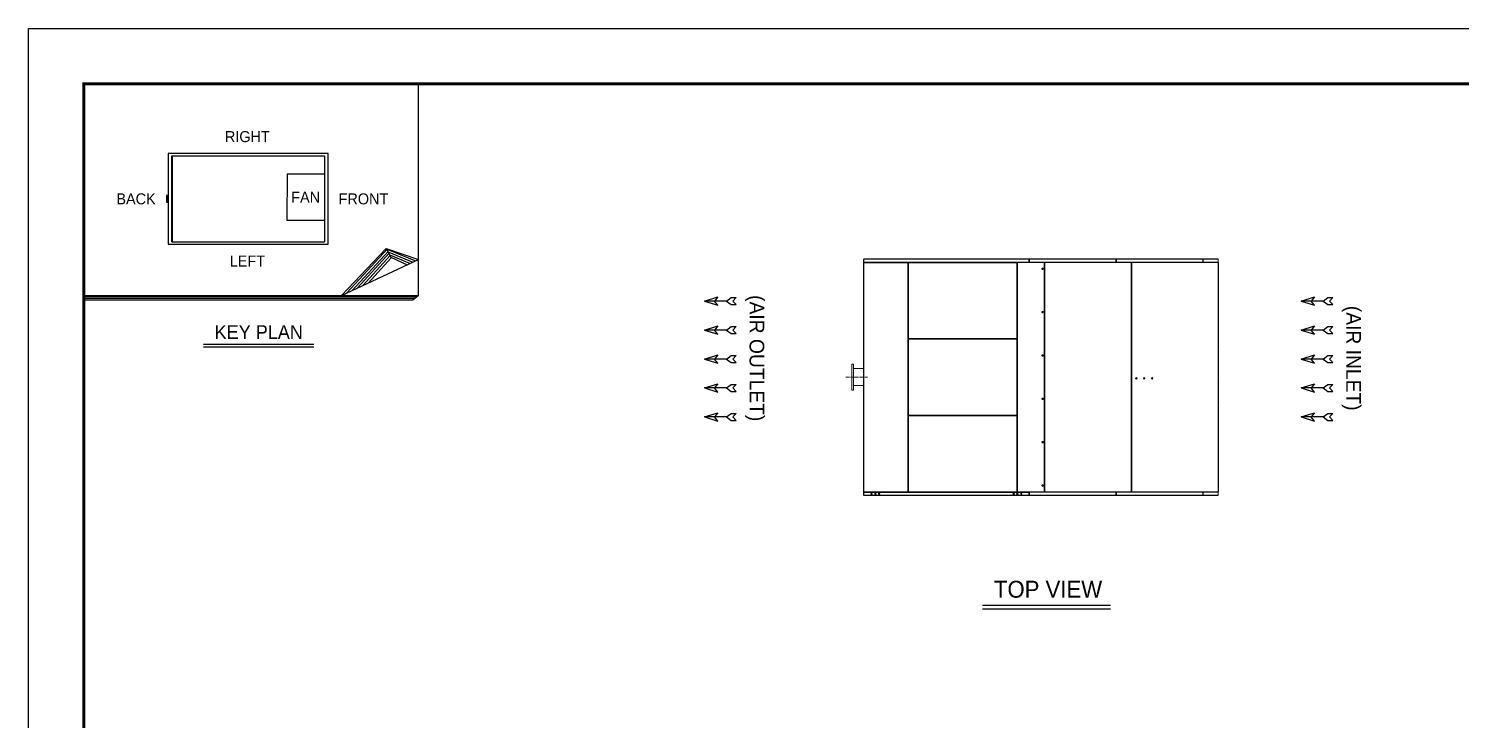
# Model space of a CAD drawing. Header units: millimetres. Extents: x 22763 to 52170, y 15948 to 36743.
# Drawn here: x 22763 to 40939, y 27966 to 36743 of the extents above; entities that cross this region are included whole.
import ezdxf
from ezdxf.enums import TextEntityAlignment as Align

# ---------------------------------------------------------------- set-up
doc = ezdxf.new("R2010")
doc.units = ezdxf.units.MM
doc.linetypes.add('CENTER', pattern=[2, 1.25, -0.25, 0.25, -0.25])
for name, color, linetype in [('center', 1, 'CENTER'), ('냉각탑', 4, 'Continuous'), ('냉각탑_box', 1, 'Continuous'), ('냉각탑_dim', 1, 'Continuous'), ('냉각탑_form', 1, 'Continuous'), ('냉각탑_text', 3, 'Continuous')]:
    doc.layers.add(name, color=color, linetype=linetype)
doc.styles.add('돋움', font='Dotum.ttf')

# ---------------------------------------------------------------- blocks, each defined once
blk = doc.blocks.new('화살표 IN OUT')
at = {"layer": '냉각탑_dim'}
for p, q in [((-323, 43), (-384, 43)), ((-343, 0), (-384, 43)), ((-384, -43), (-343, 0)), ((-266, 0), (-323, 43)), ((-266, 0), (-323, -43)), ((-266, 0), (0, 0)), ((-163, 50), (-122, 0)), ((0, 0), (-163, 50)), ((-163, -50), (-122, 0)), ((0, 0), (-163, -50)), ((-323, -43), (-384, -43))]:
    blk.add_line(p, q, dxfattribs=at)
blk = doc.blocks.new('4')
at = {"color": 7, "lineweight": 20, "ltscale": 0.001111}
for p, q in [((33356, 33817), (33358, 33817)), ((35454, 33817), (35456, 33817)), ((36558, 33821), (36560, 33821)), ((36558, 33816), (36560, 33816)), ((37662, 33821), (37660, 33821)), ((37662, 33817), (37660, 33817)), ((33358, 33773), (33356, 33773)), ((33360, 33775), (33360, 33777)), ((33360, 33777), (33360, 33775)), ((33916, 33775), (33916, 33777)), ((33917, 33773), (33919, 33773)), ((35463, 33779), (35463, 33777)), ((36229, 33779), (36229, 33777)), ((37660, 33782), (37662, 33782)), ((37851, 33779), (37851, 33777)), ((37853, 33779), (37853, 33777)), ((37856, 33779), (37856, 33777)), ((36756, 33250), (36754, 33250)), ((36754, 33220), (36756, 33220)), ((34021, 32808), (34021, 32806)), ((34024, 32808), (34024, 32806)), ((34034, 32806), (34034, 32808)), ((34035, 32806), (34035, 32808)), ((34069, 32806), (34069, 32808)), ((34069, 32806), (34069, 32808)), ((34071, 32806), (34071, 32808)), ((34073, 32806), (34073, 32808)), ((34075, 32806), (34075, 32808)), ((34075, 32808), (34075, 32806)), ((34078, 32806), (34078, 32808)), ((34079, 32806), (34079, 32808)), ((34689, 32806), (34689, 32808)), ((35299, 32806), (35299, 32808)), ((36756, 32701), (36754, 32701)), ((36754, 32671), (36756, 32671)), ((36756, 32322), (36754, 32322)), ((36756, 32318), (36754, 32318)), ((36754, 32292), (36756, 32292)), ((34021, 31836), (34021, 31834)), ((34024, 31836), (34024, 31834)), ((34034, 31834), (34034, 31836)), ((34035, 31834), (34035, 31836)), ((34069, 31834), (34069, 31836)), ((34069, 31834), (34069, 31836)), ((34071, 31834), (34071, 31836)), ((34073, 31834), (34073, 31836)), ((34075, 31834), (34075, 31836)), ((34075, 31836), (34075, 31834)), ((34078, 31834), (34078, 31836)), ((34079, 31834), (34079, 31836)), ((34689, 31834), (34689, 31836)), ((35299, 31834), (35299, 31836)), ((36756, 31971), (36754, 31971)), ((36754, 31941), (36756, 31941)), ((36756, 31422), (36754, 31422)), ((36754, 31392), (36756, 31392)), ((33358, 30868), (33356, 30868)), ((33358, 30824), (33356, 30824)), ((33360, 30867), (33360, 30865)), ((33360, 30865), (33360, 30867)), ((33556, 30863), (33556, 30865)), ((33916, 30867), (33916, 30865)), ((33917, 30868), (33919, 30868)), ((34069, 30864), (34071, 30864)), ((34079, 30863), (34079, 30865)), ((34689, 30863), (34689, 30865)), ((35299, 30863), (35299, 30865)), ((35300, 30868), (35300, 30866)), ((35328, 30865), (35328, 30863)), ((35456, 30824), (35454, 30824)), ((35463, 30865), (35463, 30863)), ((36229, 30863), (36229, 30865)), ((36560, 30821), (36558, 30821)), ((36630, 30863), (36630, 30865)), ((37662, 30821), (37660, 30821)), ((37851, 30863), (37851, 30865)), ((37853, 30865), (37853, 30863))]:
    blk.add_line(p, q, dxfattribs=at)
at = {"color": 7, "lineweight": 20, "ltscale": 0.019444}
for p, q in [((33356, 33782), (33356, 33817)), ((33358, 33782), (33358, 33817)), ((33360, 33817), (33360, 33782)), ((35453, 33817), (35453, 33782)), ((35454, 33817), (35454, 33782)), ((35456, 33817), (35456, 33782)), ((33356, 30824), (33356, 30859)), ((33358, 30824), (33358, 30859)), ((33360, 30824), (33360, 30859)), ((35453, 30824), (35453, 30859)), ((35454, 30859), (35454, 30824)), ((35456, 30859), (35456, 30824))]:
    blk.add_line(p, q, dxfattribs=at)
at = {"color": 7, "lineweight": 20}
for p, q in [((33360, 33821), (35453, 33821)), ((33360, 33817), (35453, 33817)), ((36555, 33821), (35461, 33821)), ((36555, 33818), (35461, 33818)), ((37657, 33821), (36563, 33821)), ((37657, 33818), (36563, 33818)), ((33356, 33773), (33356, 30868)), ((33356, 32429), (33356, 33773)), ((35453, 33782), (33360, 33782)), ((35453, 33779), (33360, 33779)), ((33360, 33773), (33360, 30868)), ((33915, 30868), (33915, 33773)), ((33919, 30868), (33919, 33773)), ((33921, 30865), (33921, 33777)), ((33921, 33773), (33921, 32811)), ((33921, 33773), (33921, 32855)), ((35300, 33777), (33925, 33777)), ((33925, 33773), (33925, 32811)), ((35300, 33773), (33925, 33773)), ((36555, 33782), (35461, 33782)), ((36555, 33779), (35461, 33779)), ((35648, 30868), (35648, 33774)), ((35651, 30868), (35651, 33774)), ((35653, 30868), (35653, 33774)), ((35654, 33774), (35654, 30868)), ((35657, 33777), (36751, 33777)), ((35657, 33774), (36751, 33774)), ((35657, 33774), (35657, 30868)), ((37657, 33782), (36563, 33782)), ((37657, 33779), (36563, 33779)), ((36751, 33774), (36751, 30868)), ((36754, 33774), (36754, 30868)), ((36756, 30868), (36756, 33774)), ((36759, 33777), (37853, 33777)), ((36759, 33774), (37853, 33774)), ((36759, 30868), (36759, 33774)), ((37853, 33774), (37853, 30868)), ((37856, 33774), (37856, 30868)), ((37858, 32680), (37858, 33774)), ((33921, 32802), (33921, 31839)), ((33925, 32811), (35300, 32811)), ((33925, 32808), (35300, 32808)), ((35300, 32806), (33925, 32806)), ((33925, 32802), (33925, 31839)), ((35300, 32802), (33925, 32802)), ((33356, 30868), (33356, 32213)), ((33921, 31830), (33921, 30868)), ((33925, 31839), (35300, 31839)), ((33925, 31836), (35300, 31836)), ((35300, 31834), (33925, 31834)), ((33925, 31830), (33925, 30868)), ((35300, 31830), (33925, 31830)), ((37858, 30868), (37858, 31962)), ((33921, 31786), (33921, 30868)), ((33360, 30863), (35453, 30863)), ((33360, 30859), (35453, 30859)), ((33360, 30824), (35453, 30824)), ((33360, 30821), (35453, 30821)), ((33925, 30868), (35300, 30868)), ((33925, 30865), (35300, 30865)), ((36555, 30863), (35461, 30863)), ((36555, 30860), (35461, 30860)), ((36555, 30824), (35461, 30824)), ((36555, 30821), (35461, 30821)), ((35657, 30868), (36751, 30868)), ((35657, 30865), (36751, 30865)), ((37657, 30863), (36563, 30863)), ((37657, 30860), (36563, 30860)), ((37657, 30824), (36563, 30824)), ((37657, 30821), (36563, 30821)), ((36759, 30868), (37853, 30868)), ((36759, 30865), (37853, 30865))]:
    blk.add_line(p, q, dxfattribs=at)
at = {"color": 7, "lineweight": 20, "ltscale": 0.001944}
for p, q in [((33360, 33817), (33360, 33821)), ((35453, 33817), (35453, 33821)), ((33360, 33782), (33360, 33779)), ((33921, 33777), (33917, 33777)), ((33924, 33777), (33921, 33777)), ((33921, 33773), (33925, 33773)), ((33924, 33773), (33924, 33777)), ((33925, 33777), (33925, 33773)), ((35300, 33777), (35300, 33773)), ((35303, 33773), (35300, 33773)), ((35453, 33782), (35453, 33779)), ((33921, 32811), (33925, 32811)), ((33921, 32802), (33925, 32802)), ((33925, 32808), (33925, 32811)), ((33925, 32806), (33925, 32802)), ((35300, 32808), (35300, 32811)), ((35303, 32811), (35300, 32811)), ((35300, 32806), (35300, 32802)), ((35303, 32802), (35300, 32802)), ((33921, 31839), (33925, 31839)), ((33921, 31830), (33925, 31830)), ((33925, 31836), (33925, 31839)), ((33925, 31834), (33925, 31830)), ((35300, 31836), (35300, 31839)), ((35303, 31839), (35300, 31839)), ((35300, 31834), (35300, 31830)), ((35303, 31830), (35300, 31830)), ((33360, 30859), (33360, 30863)), ((33360, 30821), (33360, 30824)), ((33921, 30868), (33925, 30868)), ((33924, 30865), (33921, 30865)), ((33924, 30865), (33924, 30868)), ((33925, 30865), (33925, 30868)), ((35300, 30865), (35300, 30868)), ((35303, 30868), (35300, 30868)), ((35453, 30859), (35453, 30863)), ((35453, 30821), (35453, 30824))]:
    blk.add_line(p, q, dxfattribs=at)
at = {"color": 7, "lineweight": 20, "ltscale": 0.021611}
for p, q in [((35458, 33821), (35458, 33782)), ((35460, 33821), (35460, 33782)), ((36556, 33821), (36556, 33782)), ((36558, 33821), (36558, 33782)), ((36560, 33821), (36560, 33782)), ((36562, 33821), (36562, 33782)), ((37658, 33821), (37658, 33782)), ((37660, 33821), (37660, 33782)), ((37662, 33821), (37662, 33782)), ((37664, 33821), (37664, 33782)), ((37854, 33821), (37854, 33782)), ((37856, 33821), (37856, 33782)), ((35458, 30821), (35458, 30860)), ((35460, 30821), (35460, 30860)), ((36556, 30821), (36556, 30860)), ((36556, 30821), (36556, 30860)), ((36558, 30821), (36558, 30860)), ((36560, 30821), (36560, 30860)), ((36562, 30821), (36562, 30860)), ((37658, 30821), (37658, 30860)), ((37658, 30821), (37658, 30860)), ((37660, 30821), (37660, 30860)), ((37662, 30821), (37662, 30860)), ((37664, 30821), (37664, 30860)), ((37854, 30821), (37854, 30860)), ((37856, 30821), (37856, 30860))]:
    blk.add_line(p, q, dxfattribs=at)
at = {"color": 7, "lineweight": 20, "ltscale": 0.000888889}
for p, q in [((35458, 33821), (35460, 33821)), ((36558, 33821), (36556, 33821)), ((36560, 33821), (36562, 33821)), ((37660, 33821), (37658, 33821)), ((37662, 33821), (37664, 33821)), ((37856, 33821), (37854, 33821)), ((33360, 33773), (33358, 33773)), ((33915, 33773), (33917, 33773)), ((35302, 33774), (35304, 33774)), ((35305, 33775), (35305, 33777)), ((35458, 33782), (35460, 33782)), ((35656, 33777), (35656, 33775)), ((35656, 33777), (35657, 33777)), ((35656, 33775), (35657, 33775)), ((36526, 33777), (36526, 33779)), ((36546, 33777), (36546, 33779)), ((36558, 33782), (36556, 33782)), ((36560, 33782), (36562, 33782)), ((36751, 33777), (36753, 33777)), ((36751, 33775), (36753, 33775)), ((36753, 33777), (36753, 33775)), ((36754, 33775), (36754, 33777)), ((36756, 33777), (36758, 33777)), ((37660, 33782), (37658, 33782)), ((37662, 33782), (37664, 33782)), ((37856, 33782), (37854, 33782)), ((37856, 33777), (37854, 33777)), ((37858, 32680), (37856, 32680)), ((37858, 32671), (37856, 32671)), ((37858, 32327), (37856, 32327)), ((37858, 32315), (37856, 32315)), ((37858, 31971), (37856, 31971)), ((37858, 31962), (37856, 31962)), ((33360, 30868), (33358, 30868)), ((33915, 30868), (33917, 30868)), ((35304, 30868), (35302, 30868)), ((35305, 30865), (35305, 30866)), ((35458, 30860), (35460, 30860)), ((35458, 30821), (35460, 30821)), ((35657, 30866), (35656, 30866)), ((35656, 30865), (35656, 30866)), ((35657, 30865), (35656, 30865)), ((36526, 30864), (36526, 30863)), ((36546, 30864), (36546, 30863)), ((36558, 30860), (36556, 30860)), ((36558, 30821), (36556, 30821)), ((36560, 30860), (36562, 30860)), ((36560, 30821), (36562, 30821)), ((36753, 30866), (36751, 30866)), ((36753, 30865), (36751, 30865)), ((36753, 30865), (36753, 30866)), ((36754, 30866), (36754, 30865)), ((36756, 30865), (36758, 30865)), ((37660, 30860), (37658, 30860)), ((37660, 30821), (37658, 30821)), ((37662, 30860), (37664, 30860)), ((37662, 30821), (37664, 30821)), ((37856, 30865), (37854, 30865)), ((37856, 30860), (37854, 30860)), ((37856, 30821), (37854, 30821))]:
    blk.add_line(p, q, dxfattribs=at)
at = {"color": 7, "lineweight": 20, "ltscale": 0.000833333}
for p, q in [((35461, 33821), (35460, 33821)), ((35461, 33821), (35460, 33821)), ((36556, 33821), (36555, 33821)), ((36556, 33821), (36555, 33821)), ((36563, 33821), (36562, 33821)), ((37658, 33821), (37657, 33821)), ((37665, 33821), (37664, 33821)), ((37854, 33821), (37853, 33821)), ((33360, 33773), (33360, 33775)), ((35305, 33774), (35304, 33774)), ((35305, 33774), (35305, 33775)), ((35460, 33782), (35461, 33782)), ((35654, 33774), (35653, 33774)), ((35656, 33774), (35656, 33775)), ((36556, 33782), (36555, 33782)), ((36555, 33782), (36555, 33780)), ((36562, 33782), (36563, 33782)), ((36753, 33774), (36753, 33775)), ((36759, 33777), (36758, 33777)), ((37658, 33782), (37657, 33782)), ((37664, 33782), (37665, 33782)), ((37854, 33782), (37853, 33782)), ((37853, 33777), (37854, 33777)), ((33360, 30868), (33360, 30867)), ((33919, 30868), (33921, 30868)), ((35305, 30868), (35304, 30868)), ((35305, 30868), (35305, 30866)), ((35460, 30860), (35461, 30860)), ((35461, 30821), (35460, 30821)), ((35654, 30868), (35653, 30868)), ((35656, 30868), (35656, 30866)), ((36555, 30860), (36555, 30861)), ((36556, 30860), (36555, 30860)), ((36556, 30860), (36555, 30860)), ((36556, 30821), (36555, 30821)), ((36562, 30860), (36563, 30860)), ((36563, 30821), (36562, 30821)), ((36753, 30868), (36753, 30866)), ((36759, 30865), (36758, 30865)), ((37658, 30860), (37657, 30860)), ((37658, 30821), (37657, 30821)), ((37664, 30860), (37665, 30860)), ((37665, 30821), (37664, 30821)), ((37853, 30865), (37854, 30865)), ((37853, 30860), (37853, 30861)), ((37854, 30860), (37853, 30860)), ((37854, 30860), (37853, 30860)), ((37854, 30821), (37853, 30821))]:
    blk.add_line(p, q, dxfattribs=at)
at = {"color": 7, "lineweight": 20, "ltscale": 0.005602}
blk.add_line((35471, 33821), (35461, 33821), dxfattribs=at)
at = {"color": 7, "lineweight": 20, "ltscale": 0.001722}
for p, q in [((35461, 33821), (35461, 33818)), ((35461, 33821), (35461, 33818)), ((36555, 33821), (36555, 33818)), ((36563, 33821), (36563, 33818)), ((36563, 33821), (36563, 33818)), ((37657, 33821), (37657, 33818)), ((37665, 33821), (37665, 33818)), ((37665, 33821), (37665, 33818)), ((37853, 33821), (37853, 33818)), ((35306, 33774), (35309, 33774)), ((35309, 33777), (35309, 33774)), ((35461, 33779), (35461, 33782)), ((35648, 33777), (35648, 33774)), ((35651, 33774), (35648, 33774)), ((35654, 33774), (35657, 33774)), ((35657, 33777), (35657, 33774)), ((36555, 33779), (36555, 33782)), ((36563, 33779), (36563, 33782)), ((36751, 33777), (36751, 33774)), ((36751, 33774), (36754, 33774)), ((36756, 33774), (36756, 33777)), ((36756, 33774), (36759, 33774)), ((36758, 33774), (36758, 33777)), ((36759, 33777), (36759, 33774)), ((37657, 33779), (37657, 33782)), ((37665, 33779), (37665, 33782)), ((37853, 33779), (37853, 33782)), ((37853, 33777), (37853, 33774)), ((37853, 33777), (37853, 33774)), ((37856, 33774), (37853, 33774)), ((37854, 33777), (37854, 33774)), ((37856, 33777), (37856, 33774)), ((35306, 30868), (35309, 30868)), ((35309, 30865), (35309, 30868)), ((35461, 30863), (35461, 30860)), ((35461, 30821), (35461, 30824)), ((35461, 30821), (35461, 30824)), ((35648, 30865), (35648, 30868)), ((35651, 30868), (35648, 30868)), ((35654, 30868), (35657, 30868)), ((35657, 30865), (35657, 30868)), ((36555, 30863), (36555, 30860)), ((36555, 30821), (36555, 30824)), ((36563, 30863), (36563, 30860)), ((36563, 30821), (36563, 30824)), ((36563, 30821), (36563, 30824)), ((36751, 30868), (36754, 30868)), ((36751, 30865), (36751, 30868)), ((36756, 30868), (36759, 30868)), ((36756, 30865), (36756, 30868)), ((36758, 30865), (36758, 30868)), ((36759, 30868), (36759, 30865)), ((37657, 30863), (37657, 30860)), ((37657, 30821), (37657, 30824)), ((37665, 30863), (37665, 30860)), ((37665, 30821), (37665, 30824)), ((37665, 30821), (37665, 30824)), ((37853, 30868), (37853, 30865)), ((37856, 30868), (37853, 30868)), ((37853, 30868), (37853, 30865)), ((37853, 30863), (37853, 30860)), ((37853, 30821), (37853, 30824)), ((37854, 30868), (37854, 30865)), ((37856, 30868), (37856, 30865))]:
    blk.add_line(p, q, dxfattribs=at)
at = {"color": 7, "lineweight": 20, "ltscale": 0.009389}
for p, q in [((35478, 33821), (35461, 33821)), ((36555, 33821), (36538, 33821))]:
    blk.add_line(p, q, dxfattribs=at)
at = {"color": 7, "lineweight": 20, "ltscale": 0.003787}
blk.add_line((35471, 33821), (35478, 33821), dxfattribs=at)
at = {"color": 7, "lineweight": 20, "ltscale": 0.155556}
for p, q in [((35478, 33821), (35758, 33821)), ((36258, 33821), (36538, 33821))]:
    blk.add_line(p, q, dxfattribs=at)
at = {"color": 7, "lineweight": 20, "ltscale": 0.027778}
for p, q in [((35758, 33821), (35808, 33821)), ((36208, 33821), (36258, 33821)), ((36860, 33821), (36910, 33821)), ((37310, 33821), (37360, 33821)), ((37734, 33821), (37784, 33821))]:
    blk.add_line(p, q, dxfattribs=at)
at = {"color": 7, "lineweight": 20, "ltscale": 0.222222}
blk.add_line((35808, 33821), (36208, 33821), dxfattribs=at)
at = {"color": 7, "lineweight": 20, "ltscale": 0.002588}
for p, q in [((36538, 33821), (36543, 33821)), ((37640, 33821), (37645, 33821)), ((37836, 33821), (37841, 33821))]:
    blk.add_line(p, q, dxfattribs=at)
at = {"color": 7, "lineweight": 20, "ltscale": 0.007103}
for p, q in [((36542, 33821), (36555, 33821)), ((36576, 33821), (36563, 33821)), ((37644, 33821), (37657, 33821)), ((37678, 33821), (37665, 33821)), ((37840, 33821), (37853, 33821))]:
    blk.add_line(p, q, dxfattribs=at)
at = {"color": 7, "lineweight": 20, "ltscale": 0.002286}
for p, q in [((36576, 33821), (36580, 33821)), ((37678, 33821), (37682, 33821))]:
    blk.add_line(p, q, dxfattribs=at)
at = {"color": 7, "lineweight": 20, "ltscale": 0.104333}
for p, q in [((37853, 33821), (37665, 33821)), ((37853, 33818), (37665, 33818)), ((37853, 33782), (37665, 33782)), ((37853, 33779), (37665, 33779)), ((37853, 30863), (37665, 30863)), ((37853, 30860), (37665, 30860)), ((37853, 30824), (37665, 30824)), ((37853, 30821), (37665, 30821))]:
    blk.add_line(p, q, dxfattribs=at)
at = {"color": 7, "lineweight": 20, "ltscale": 0.036334}
for p, q in [((37856, 33821), (37856, 33821)), ((37856, 33817), (37856, 33817)), ((37856, 33782), (37856, 33782))]:
    blk.add_line(p, q, dxfattribs=at)
at = {"color": 7, "lineweight": 20, "ltscale": 5.55556e-05}
for p, q in [((33356, 33773), (33356, 33773)), ((33358, 33773), (33358, 33773)), ((33360, 33777), (33360, 33777)), ((33360, 33775), (33360, 33775)), ((33916, 33777), (33915, 33777)), ((33916, 33775), (33915, 33775)), ((33917, 33773), (33917, 33773)), ((33919, 33773), (33919, 33773)), ((33356, 30868), (33356, 30868)), ((33358, 30868), (33358, 30868)), ((33360, 30867), (33360, 30867)), ((33360, 30865), (33360, 30865)), ((33915, 30867), (33916, 30867)), ((33915, 30865), (33916, 30865)), ((33917, 30868), (33917, 30868)), ((33919, 30868), (33919, 30868))]:
    blk.add_line(p, q, dxfattribs=at)
at = {"color": 7, "lineweight": 20, "ltscale": 0.002}
for p, q in [((33356, 33773), (33360, 33773)), ((33360, 33777), (33360, 33773)), ((33915, 33777), (33915, 33773)), ((33919, 33773), (33915, 33773)), ((33356, 30868), (33360, 30868)), ((33360, 30865), (33360, 30868)), ((33915, 30865), (33915, 30868)), ((33919, 30868), (33915, 30868))]:
    blk.add_line(p, q, dxfattribs=at)
at = {"color": 7, "lineweight": 20, "ltscale": 6.38005e-06}
blk.add_line((33356, 33773), (33356, 33773), dxfattribs=at)
at = {"color": 7, "lineweight": 20, "ltscale": 0.308778}
for p, q in [((33915, 33777), (33360, 33777)), ((33915, 33773), (33360, 33773)), ((33360, 30868), (33915, 30868)), ((33360, 30865), (33915, 30865))]:
    blk.add_line(p, q, dxfattribs=at)
at = {"color": 7, "lineweight": 20, "ltscale": 6.4231e-06}
for p, q in [((33360, 33777), (33360, 33777)), ((33360, 33775), (33360, 33775)), ((33360, 30867), (33360, 30867)), ((33360, 30865), (33360, 30865))]:
    blk.add_line(p, q, dxfattribs=at)
at = {"color": 7, "lineweight": 20, "ltscale": 6.29548e-05}
blk.add_line((33360, 33773), (33360, 33773), dxfattribs=at)
at = {"color": 7, "lineweight": 20, "ltscale": 5.55704e-05}
blk.add_line((33915, 33773), (33915, 33773), dxfattribs=at)
at = {"color": 7, "lineweight": 20, "ltscale": 0.000833337}
for p, q in [((33916, 33777), (33917, 33777)), ((33916, 33775), (33917, 33775)), ((33917, 30867), (33916, 30867)), ((33917, 30865), (33916, 30865))]:
    blk.add_line(p, q, dxfattribs=at)
at = {"color": 7, "lineweight": 20, "ltscale": 0.00094308}
blk.add_line((33921, 33776), (33919, 33776), dxfattribs=at)
at = {"color": 7, "lineweight": 20, "ltscale": 0.000864169}
blk.add_line((33919, 33773), (33921, 33773), dxfattribs=at)
at = {"color": 7, "lineweight": 20, "ltscale": 0.000277763}
for p, q in [((33924, 33777), (33925, 33777)), ((33924, 30865), (33925, 30865))]:
    blk.add_line(p, q, dxfattribs=at)
at = {"color": 7, "lineweight": 20, "ltscale": 0.003167}
blk.add_line((35305, 33777), (35300, 33777), dxfattribs=at)
at = {"color": 7, "lineweight": 20, "ltscale": 0.001445}
blk.add_line((35302, 33773), (35300, 33773), dxfattribs=at)
at = {"color": 7, "lineweight": 20, "ltscale": 0.265696}
for p, q in [((35300, 33295), (35300, 33773)), ((35303, 33295), (35303, 33773))]:
    blk.add_line(p, q, dxfattribs=at)
at = {"color": 7, "lineweight": 20, "ltscale": 0.000222222}
for p, q in [((35302, 33773), (35302, 33774)), ((33360, 30824), (33359, 30824)), ((35453, 30860), (35453, 30860))]:
    blk.add_line(p, q, dxfattribs=at)
at = {"color": 7, "lineweight": 20, "ltscale": 0.265918}
for p, q in [((35304, 33295), (35304, 33774)), ((35305, 33295), (35305, 33774)), ((35306, 33774), (35306, 33295)), ((35309, 33774), (35309, 33295))]:
    blk.add_line(p, q, dxfattribs=at)
at = {"color": 7, "lineweight": 20, "ltscale": 0.002167}
for p, q in [((35305, 33777), (35309, 33777)), ((35305, 33775), (35309, 33775)), ((35309, 33774), (35305, 33774)), ((35305, 30866), (35309, 30866)), ((35305, 30865), (35309, 30865))]:
    blk.add_line(p, q, dxfattribs=at)
at = {"color": 7, "lineweight": 20, "ltscale": 0.188222}
for p, q in [((35648, 33777), (35309, 33777)), ((35648, 33774), (35309, 33774)), ((35309, 30868), (35648, 30868)), ((35309, 30865), (35648, 30865))]:
    blk.add_line(p, q, dxfattribs=at)
at = {"color": 7, "lineweight": 20, "ltscale": 0.002803}
blk.add_line((35458, 33777), (35458, 33782), dxfattribs=at)
at = {"color": 7, "lineweight": 20, "ltscale": 0.00111}
for p, q in [((35461, 33777), (35461, 33779)), ((37662, 30825), (37660, 30825))]:
    blk.add_line(p, q, dxfattribs=at)
at = {"color": 7, "lineweight": 20, "ltscale": 1.55751e-05}
blk.add_line((35602, 33777), (35602, 33777), dxfattribs=at)
at = {"color": 7, "lineweight": 20, "ltscale": 0.004222}
for p, q in [((35648, 33775), (35656, 33775)), ((35656, 30866), (35648, 30866))]:
    blk.add_line(p, q, dxfattribs=at)
at = {"color": 7, "lineweight": 20, "ltscale": 0.00083335}
for p, q in [((35651, 33774), (35653, 33774)), ((35651, 30868), (35653, 30868))]:
    blk.add_line(p, q, dxfattribs=at)
at = {"color": 7, "lineweight": 20, "ltscale": 0.000888874}
blk.add_line((35656, 33774), (35657, 33774), dxfattribs=at)
at = {"color": 7, "lineweight": 20, "ltscale": 0.000222223}
for p, q in [((36526, 33777), (36526, 33777)), ((36546, 33777), (36546, 33777))]:
    blk.add_line(p, q, dxfattribs=at)
at = {"color": 7, "lineweight": 20, "ltscale": 0.011111}
for p, q in [((36526, 33777), (36546, 33777)), ((36546, 30864), (36526, 30864)), ((36546, 30863), (36526, 30863))]:
    blk.add_line(p, q, dxfattribs=at)
at = {"color": 7, "lineweight": 20, "ltscale": 0.000888904}
blk.add_line((36751, 33774), (36753, 33774), dxfattribs=at)
at = {"color": 7, "lineweight": 20, "ltscale": 0.000621445}
for p, q in [((36754, 33777), (36753, 33777)), ((36753, 30865), (36754, 30865))]:
    blk.add_line(p, q, dxfattribs=at)
at = {"color": 7, "lineweight": 20, "ltscale": 0.001637}
blk.add_line((36753, 33777), (36755, 33777), dxfattribs=at)
at = {"color": 7, "lineweight": 20, "ltscale": 0.000847295}
blk.add_line((36753, 33774), (36754, 33774), dxfattribs=at)
at = {"color": 7, "lineweight": 20, "ltscale": 0.001323}
blk.add_line((36756, 33777), (36754, 33777), dxfattribs=at)
at = {"color": 7, "lineweight": 20, "ltscale": 0.000518927}
for p, q in [((36755, 33775), (36754, 33775)), ((36755, 30866), (36754, 30866))]:
    blk.add_line(p, q, dxfattribs=at)
at = {"color": 7, "lineweight": 20, "ltscale": 0.000874921}
for p, q in [((36756, 33774), (36754, 33774)), ((36754, 31971), (36756, 31971)), ((36754, 30868), (36756, 30868))]:
    blk.add_line(p, q, dxfattribs=at)
at = {"color": 7, "lineweight": 20, "ltscale": 0.00023619}
for p, q in [((36754, 33774), (36754, 33774)), ((36754, 31971), (36754, 31971)), ((36754, 30868), (36754, 30868))]:
    blk.add_line(p, q, dxfattribs=at)
at = {"color": 7, "lineweight": 20, "ltscale": 0.000307405}
for p, q in [((36756, 33777), (36755, 33777)), ((36755, 30865), (36756, 30865))]:
    blk.add_line(p, q, dxfattribs=at)
at = {"color": 7, "lineweight": 20, "ltscale": 0.004519}
blk.add_line((37657, 33779), (37665, 33779), dxfattribs=at)
at = {"color": 7, "lineweight": 20, "ltscale": 0.000889056}
for p, q in [((37858, 33774), (37856, 33774)), ((37858, 30868), (37856, 30868))]:
    blk.add_line(p, q, dxfattribs=at)
at = {"color": 7, "lineweight": 20, "ltscale": 0.265556}
for p, q in [((35300, 30868), (35300, 33295)), ((35303, 30868), (35303, 33295))]:
    blk.add_line(p, q, dxfattribs=at)
at = {"color": 7, "lineweight": 20, "ltscale": 0.265778}
for p, q in [((35304, 30868), (35304, 33295)), ((35305, 30868), (35305, 33295)), ((35306, 33295), (35306, 30868)), ((35309, 33295), (35309, 30868))]:
    blk.add_line(p, q, dxfattribs=at)
at = {"color": 7, "lineweight": 20, "ltscale": 0.000833334}
for p, q in [((33919, 32855), (33921, 32855)), ((33919, 32526), (33921, 32526)), ((33919, 32486), (33921, 32486)), ((33919, 32156), (33921, 32156)), ((33919, 32116), (33921, 32116)), ((33919, 31786), (33921, 31786))]:
    blk.add_line(p, q, dxfattribs=at)
at = {"color": 7, "lineweight": 20, "ltscale": 0.173056}
for p, q in [((33921, 32535), (33921, 32846)), ((33921, 31795), (33921, 32107))]:
    blk.add_line(p, q, dxfattribs=at)
at = {"color": 7, "lineweight": 20, "ltscale": 0.005}
for p, q in [((33924, 32802), (33924, 32811)), ((35302, 32802), (35302, 32811)), ((33924, 31830), (33924, 31839)), ((35302, 31830), (35302, 31839))]:
    blk.add_line(p, q, dxfattribs=at)
at = {"color": 7, "lineweight": 20, "ltscale": 0.000874913}
for p, q in [((36756, 32671), (36754, 32671)), ((36754, 32327), (36756, 32327))]:
    blk.add_line(p, q, dxfattribs=at)
at = {"color": 7, "lineweight": 20, "ltscale": 0.000236198}
for p, q in [((36754, 32671), (36754, 32671)), ((36754, 32671), (36754, 32671)), ((36754, 32327), (36754, 32327))]:
    blk.add_line(p, q, dxfattribs=at)
at = {"color": 7, "lineweight": 20, "ltscale": 0.191}
for p, q in [((37858, 32327), (37858, 32671)), ((37858, 31971), (37858, 32315))]:
    blk.add_line(p, q, dxfattribs=at)
at = {"color": 7, "lineweight": 20, "ltscale": 0.012222}
for p, q in [((33228, 32486), (33206, 32486)), ((33228, 32486), (33206, 32486)), ((33228, 32156), (33206, 32156))]:
    blk.add_line(p, q, dxfattribs=at)
at = {"color": 7, "lineweight": 20, "ltscale": 0.183333}
for p, q in [((33206, 32486), (33206, 32156)), ((33228, 32486), (33228, 32156)), ((33921, 32156), (33921, 32486))]:
    blk.add_line(p, q, dxfattribs=at)
at = {"color": 7, "lineweight": 20, "ltscale": 0.098881}
blk.add_line((33228, 32429), (33356, 32429), dxfattribs=at)
at = {"color": 7, "lineweight": 20, "ltscale": 0.120167}
blk.add_line((33228, 32429), (33228, 32213), dxfattribs=at)
at = {"color": 7, "lineweight": 20, "ltscale": 0.098889}
for p, q in [((33228, 32429), (33356, 32429)), ((33228, 32213), (33356, 32213))]:
    blk.add_line(p, q, dxfattribs=at)
at = {"color": 7, "lineweight": 20, "ltscale": 0.022222}
for p, q in [((33921, 32486), (33921, 32526)), ((33921, 32116), (33921, 32156))]:
    blk.add_line(p, q, dxfattribs=at)
at = {"color": 7, "lineweight": 20, "ltscale": 0.00030706}
blk.add_line((36755, 32325), (36754, 32325), dxfattribs=at)
at = {"color": 7, "lineweight": 20, "ltscale": 0.000803593}
blk.add_line((36755, 32324), (36754, 32324), dxfattribs=at)
at = {"color": 7, "lineweight": 20, "ltscale": 0.000307395}
blk.add_line((36755, 32324), (36756, 32324), dxfattribs=at)
at = {"color": 7, "lineweight": 20, "ltscale": 6.38004e-06}
blk.add_line((33356, 30868), (33356, 30868), dxfattribs=at)
at = {"color": 7, "lineweight": 20, "ltscale": 0.000203026}
blk.add_line((33356, 30859), (33356, 30860), dxfattribs=at)
at = {"color": 7, "lineweight": 20, "ltscale": 0.000203598}
blk.add_line((33356, 30824), (33356, 30824), dxfattribs=at)
at = {"color": 7, "lineweight": 20, "ltscale": 1.29946e-05}
blk.add_line((33359, 30863), (33359, 30863), dxfattribs=at)
at = {"color": 7, "lineweight": 20, "ltscale": 0.000222127}
blk.add_line((33359, 30863), (33360, 30863), dxfattribs=at)
at = {"color": 7, "lineweight": 20, "ltscale": 0.000580935}
for p, q in [((33359, 30860), (33359, 30861)), ((35453, 30861), (35453, 30860)), ((35453, 30860), (35453, 30861))]:
    blk.add_line(p, q, dxfattribs=at)
at = {"color": 7, "lineweight": 20, "ltscale": 0.019889}
for p, q in [((33359, 30860), (33359, 30824)), ((35453, 30860), (35453, 30824)), ((35453, 30824), (35453, 30860))]:
    blk.add_line(p, q, dxfattribs=at)
at = {"color": 7, "lineweight": 20, "ltscale": 0.000222221}
blk.add_line((33359, 30860), (33360, 30860), dxfattribs=at)
at = {"color": 7, "lineweight": 20, "ltscale": 0.000203753}
blk.add_line((33359, 30821), (33359, 30821), dxfattribs=at)
at = {"color": 7, "lineweight": 20, "ltscale": 0.000277643}
blk.add_line((33706, 30864), (33706, 30865), dxfattribs=at)
at = {"color": 7, "lineweight": 20, "ltscale": 0.001297}
blk.add_line((33709, 30864), (33706, 30864), dxfattribs=at)
at = {"color": 7, "lineweight": 20, "ltscale": 0.000277654}
blk.add_line((33709, 30864), (33709, 30865), dxfattribs=at)
at = {"color": 7, "lineweight": 20, "ltscale": 0.001937}
blk.add_line((33712, 30864), (33709, 30864), dxfattribs=at)
at = {"color": 7, "lineweight": 20, "ltscale": 0.000277655}
blk.add_line((33712, 30864), (33712, 30865), dxfattribs=at)
at = {"color": 7, "lineweight": 20, "ltscale": 0.178662}
blk.add_line((34034, 30864), (33712, 30864), dxfattribs=at)
at = {"color": 7, "lineweight": 20, "ltscale": 0.000832482}
blk.add_line((33816, 30863), (33816, 30864), dxfattribs=at)
at = {"color": 7, "lineweight": 20, "ltscale": 0.000924157}
for p, q in [((33843, 30864), (33841, 30863)), ((33850, 30864), (33851, 30863)), ((33850, 30864), (33851, 30863))]:
    blk.add_line(p, q, dxfattribs=at)
at = {"color": 7, "lineweight": 20, "ltscale": 0.00411}
blk.add_line((33841, 30863), (33848, 30863), dxfattribs=at)
at = {"color": 7, "lineweight": 20, "ltscale": 0.000338047}
for p, q in [((33842, 30863), (33841, 30863)), ((33850, 30863), (33851, 30863))]:
    blk.add_line(p, q, dxfattribs=at)
at = {"color": 7, "lineweight": 20, "ltscale": 0.000599594}
for p, q in [((33843, 30864), (33842, 30864)), ((33850, 30864), (33850, 30864))]:
    blk.add_line(p, q, dxfattribs=at)
at = {"color": 7, "lineweight": 20, "ltscale": 0.002877}
blk.add_line((33848, 30864), (33843, 30864), dxfattribs=at)
at = {"color": 7, "lineweight": 20, "ltscale": 0.001012}
blk.add_line((33850, 30864), (33848, 30864), dxfattribs=at)
at = {"color": 7, "lineweight": 20, "ltscale": 0.001446}
blk.add_line((33848, 30863), (33851, 30863), dxfattribs=at)
at = {"color": 7, "lineweight": 20, "ltscale": 0.000832472}
blk.add_line((33853, 30864), (33853, 30863), dxfattribs=at)
at = {"color": 7, "lineweight": 20, "ltscale": 5.55408e-05}
blk.add_line((33915, 30868), (33915, 30868), dxfattribs=at)
at = {"color": 7, "lineweight": 20, "ltscale": 0.000277671}
blk.add_line((34034, 30864), (34034, 30865), dxfattribs=at)
at = {"color": 7, "lineweight": 20, "ltscale": 0.000804938}
blk.add_line((34035, 30864), (34034, 30864), dxfattribs=at)
at = {"color": 7, "lineweight": 20, "ltscale": 0.000277672}
blk.add_line((34035, 30864), (34035, 30865), dxfattribs=at)
at = {"color": 7, "lineweight": 20, "ltscale": 0.01886}
blk.add_line((34069, 30864), (34035, 30864), dxfattribs=at)
at = {"color": 7, "lineweight": 20, "ltscale": 0.000833316}
blk.add_line((34047, 30864), (34047, 30863), dxfattribs=at)
at = {"color": 7, "lineweight": 20, "ltscale": 0.000277733}
for p, q in [((34069, 30864), (34069, 30865)), ((34071, 30864), (34071, 30865))]:
    blk.add_line(p, q, dxfattribs=at)
at = {"color": 7, "lineweight": 20, "ltscale": 0.000277721}
blk.add_line((34069, 30864), (34069, 30865), dxfattribs=at)
at = {"color": 7, "lineweight": 20, "ltscale": 2.83951e-05}
blk.add_line((34069, 30864), (34069, 30864), dxfattribs=at)
at = {"color": 7, "lineweight": 20, "ltscale": 0.000222164}
blk.add_line((35302, 30868), (35302, 30868), dxfattribs=at)
at = {"color": 7, "lineweight": 20, "ltscale": 0.001884}
blk.add_line((35305, 30865), (35302, 30865), dxfattribs=at)
at = {"color": 7, "lineweight": 20, "ltscale": 0.001866}
blk.add_line((35305, 30865), (35302, 30865), dxfattribs=at)
at = {"color": 7, "lineweight": 20, "ltscale": 0.000444358}
blk.add_line((35306, 30868), (35305, 30868), dxfattribs=at)
at = {"color": 7, "lineweight": 20, "ltscale": 0.000222226}
for p, q in [((35453, 30863), (35453, 30863)), ((35456, 30859), (35456, 30860))]:
    blk.add_line(p, q, dxfattribs=at)
at = {"color": 7, "lineweight": 20, "ltscale": 1.29913e-05}
blk.add_line((35453, 30863), (35453, 30863), dxfattribs=at)
at = {"color": 7, "lineweight": 20, "ltscale": 0.000222318}
blk.add_line((35453, 30824), (35453, 30824), dxfattribs=at)
at = {"color": 7, "lineweight": 20, "ltscale": 0.000203929}
blk.add_line((35453, 30821), (35453, 30821), dxfattribs=at)
at = {"color": 7, "lineweight": 20, "ltscale": 0.000222128}
blk.add_line((35456, 30824), (35456, 30824), dxfattribs=at)
at = {"color": 7, "lineweight": 20, "ltscale": 0.002801}
blk.add_line((35458, 30860), (35458, 30865), dxfattribs=at)
at = {"color": 7, "lineweight": 20, "ltscale": 0.001112}
for p, q in [((35461, 30863), (35461, 30865)), ((36560, 30825), (36558, 30825))]:
    blk.add_line(p, q, dxfattribs=at)
at = {"color": 7, "lineweight": 20, "ltscale": 0.349446}
blk.add_line((36209, 30863), (35580, 30863), dxfattribs=at)
at = {"color": 7, "lineweight": 20, "ltscale": 0.011044}
blk.add_line((36229, 30863), (36209, 30863), dxfattribs=at)
at = {"color": 7, "lineweight": 20, "ltscale": 0.000222224}
for p, q in [((36526, 30865), (36526, 30864)), ((36546, 30865), (36546, 30864))]:
    blk.add_line(p, q, dxfattribs=at)
at = {"color": 7, "lineweight": 20, "ltscale": 0.008666}
blk.add_line((36562, 30863), (36546, 30863), dxfattribs=at)
at = {"color": 7, "lineweight": 20, "ltscale": 0.000610645}
blk.add_line((36562, 30863), (36563, 30863), dxfattribs=at)
at = {"color": 7, "lineweight": 20, "ltscale": 0.000112096}
blk.add_line((36562, 30863), (36562, 30863), dxfattribs=at)
at = {"color": 7, "lineweight": 20, "ltscale": 0.000567101}
blk.add_line((36562, 30860), (36562, 30861), dxfattribs=at)
at = {"color": 7, "lineweight": 20, "ltscale": 0.001015}
blk.add_line((36755, 30865), (36754, 30865), dxfattribs=at)
at = {"color": 7, "lineweight": 20, "ltscale": 0.000611114}
blk.add_line((37657, 30863), (37658, 30863), dxfattribs=at)
at = {"color": 7, "lineweight": 20, "ltscale": 0.000112091}
blk.add_line((37658, 30863), (37658, 30863), dxfattribs=at)
at = {"color": 7, "lineweight": 20, "ltscale": 0.000566051}
blk.add_line((37658, 30860), (37658, 30861), dxfattribs=at)
at = {"color": 7, "lineweight": 20, "ltscale": 0.002832}
blk.add_line((37856, 30865), (37856, 30860), dxfattribs=at)
at = {"color": 7, "lineweight": 20}
for centre, radius in [((35626, 33696), 9.5), ((35626, 33696), 7.9), ((35626, 33696), 4.5), ((35626, 33696), 3), ((35626, 33146), 9.5), ((35626, 33146), 7.9), ((35626, 33146), 4.5), ((35626, 33146), 3), ((35626, 32596), 9.5), ((35626, 32596), 7.9), ((35626, 32596), 4.5), ((35626, 32596), 3), ((36816, 32306), 9.67), ((36816, 32306), 6.76), ((36816, 32306), 4.34), ((36816, 32306), 3), ((36916, 32306), 9.67), ((36916, 32306), 6.76), ((36916, 32306), 4.34), ((36916, 32306), 3), ((37016, 32306), 9.67), ((37016, 32306), 6.76), ((37016, 32306), 4.34), ((37016, 32306), 3), ((35626, 32046), 9.5), ((35626, 32046), 7.9), ((35626, 32046), 4.5), ((35626, 32046), 3), ((35626, 31496), 9.5), ((35626, 31496), 7.9), ((35626, 31496), 4.5), ((35626, 31496), 3), ((35626, 30946), 9.5), ((35626, 30946), 7.9), ((35626, 30946), 4.5), ((35626, 30946), 3), ((33456, 30842), 6.5), ((33506, 30842), 9), ((33552, 30842), 9), ((35260, 30842), 9), ((35306, 30842), 9), ((35356, 30842), 6.5)]:
    blk.add_circle(centre, radius, dxfattribs=at)
for centre, radius, start, end in [((33360, 33817), 3.5, 90, 180), ((33360, 33817), 1.5, 90, 180), ((35453, 33817), 3.5, 0, 90), ((35453, 33817), 1.5, 0, 90), ((36827, 33817), 3.4, 90, 90.5827), ((33360, 33782), 3.5, 180, 270), ((33360, 33773), 3.5, 90, 180), ((33360, 33782), 1.5, 180, 270), ((33360, 33773), 1.5, 90, 180), ((33395, 33773), 3.5, 89.784, 90), ((33404, 33773), 3.5, 90, 90.8118), ((33870, 33773), 3.5, 89.0042, 90), ((33879, 33773), 3.5, 90, 90.4609), ((33914, 33773), 3.5, 89.7698, 90), ((33917, 33773), 3.5, 0, 90), ((33917, 33773), 1.5, 0, 90), ((33924, 33773), 3.5, 90, 90.1885), ((34447, 33773), 3.5, 90, 90.2271), ((34482, 33773), 3.5, 89.7769, 90), ((34491, 33773), 3.5, 90, 90.434), ((34526, 33773), 3.5, 89.7687, 90), ((35418, 33773), 3.5, 90, 90.8736), ((35453, 33782), 1.5, 270, 0), ((35453, 33782), 3.5, 270, 0), ((35453, 33773), 3.5, 89.1044, 90), ((35461, 33782), 3.1, 180, 270), ((35461, 33782), 1.5, 180, 270), ((35461, 33774), 3.1, 90, 90.8835), ((35497, 33774), 3.1, 89.7174, 90), ((36555, 33782), 1.5, 270, 0), ((36555, 33782), 3.1, 270, 0), ((36563, 33782), 3.1, 180, 270), ((36563, 33782), 1.5, 180, 270), ((37373, 33774), 3.1, 89.2317, 90), ((37597, 33774), 3.1, 89.0258, 90), ((37657, 33782), 3.1, 270, 0), ((37657, 33782), 1.5, 270, 0), ((37665, 33782), 3.1, 180, 270), ((37665, 33782), 1.5, 180, 270), ((37853, 33782), 1.5, 270, 0), ((37853, 33782), 3.1, 270, 0), ((37853, 33774), 3.1, 89.0094, 90), ((37853, 33774), 3.1, 0, 1.0252), ((33917, 32855), 3.5, 304.8493, 0), ((33917, 32846), 3.5, 360, 55.1506), ((33917, 32535), 3.5, 304.8494, 360), ((33917, 32526), 3.5, 360, 55.1507), ((33917, 32116), 3.5, 304.8493, 360), ((33917, 32107), 3.5, 360, 55.1506), ((33917, 31795), 3.5, 304.8494, 360), ((33917, 31786), 3.5, 360, 55.1507), ((33360, 30868), 3.5, 180, 269.7813), ((33360, 30859), 3.5, 90, 180), ((33359, 30860), 3.1, 90, 180), ((33360, 30824), 3.5, 180, 270), ((33359, 30824), 3.1, 180, 270), ((33360, 30868), 1.5, 180, 269.4905), ((33360, 30859), 1.5, 90, 180), ((33360, 30824), 1.5, 180, 270), ((33917, 30868), 1.5, 270, 360), ((33917, 30868), 3.5, 270, 360), ((34403, 30860), 3.1, 89.4011, 90), ((34411, 30860), 3.1, 90, 90.5989), ((35453, 30859), 3.5, 360, 90), ((35453, 30860), 3.1, 360, 90), ((35453, 30859), 1.5, 360, 90), ((35453, 30824), 3.5, 270, 360), ((35453, 30824), 1.5, 270, 360), ((35453, 30824), 3.1, 270, 360), ((35461, 30860), 3.1, 90, 180), ((35461, 30860), 1.5, 90, 180), ((36555, 30860), 3.1, 0, 90), ((36555, 30860), 1.5, 0, 90), ((36563, 30860), 3.1, 90, 180), ((36563, 30860), 1.5, 90, 180), ((36563, 30859), 3.4, 90, 90.6306), ((36848, 30861), 3.4, 90.6306, 155.6995), ((36848, 30861), 1.4, 90, 90.4887), ((36942, 30861), 3.4, 24.3157, 89.3694), ((36942, 30861), 1.4, 89.0173, 90), ((37278, 30861), 3.4, 90.6306, 155.6843), ((37278, 30861), 1.4, 90, 90.9827), ((37372, 30861), 3.4, 24.3157, 89.3694), ((37372, 30861), 1.4, 88.0343, 90), ((37657, 30860), 3.1, 360, 90), ((37657, 30859), 3.4, 89.3694, 90), ((37657, 30860), 1.5, 360, 90), ((37657, 30859), 3.4, 360, 0.6363), ((37657, 30824), 3.4, 359.3637, 360), ((37665, 30860), 3.1, 90, 180), ((37665, 30860), 1.5, 90, 180), ((37853, 30860), 3.1, 360, 90), ((37853, 30860), 1.5, 360, 90), ((37853, 30868), 3.1, 358.9747, 0)]:
    blk.add_arc(centre, radius, start, end, dxfattribs=at)
for centre, major_axis, ratio, start_param, end_param in [((35462, 33774), (0, 3.1), 0.7178, 0, 0.015112), ((35580, 33775), (0, -3.5), 0.544639, 3.161065, 4.268498), ((36209, 33775), (0, -3.5), 0.544639, 3.156703, 4.269478), ((36209, 33775), (0, -1.5), 0.544639, 3.141593, 3.165474), ((36281, 33774), (0, 3.1), 0.479074, 6.283185, 6.29662), ((36288, 33774), (0, -3.1), 0.658414, 3.141593, 3.154154), ((36724, 33774), (0, -3.1), 0.658414, 3.141593, 3.151468), ((36725, 33774), (0, -3.1), 0.479102, 3.141593, 3.150308), ((36754, 33774), (0, 3.1), 0.479074, 6.283185, 7.135923), ((36754, 33774), (0, 1.5), 0.479074, 6.283185, 7.853982), ((36755, 33774), (0, 3.1), 0.329525, 6.283185, 7.853982), ((36783, 33773), (0, -3.5), 0.7178, 3.141593, 3.153225), ((36789, 33774), (0, -3.1), 0.718661, 3.141593, 3.153938), ((36802, 33774), (0, -3.1), 0.479102, 3.141593, 3.150111), ((36804, 33774), (0, -3.1), 0.36923, 3.141593, 3.148769), ((36810, 33774), (0, 3.1), 0.329525, 6.283185, 6.289834), ((36812, 33774), (0, 3.1), 0.249883, 6.283185, 6.28811), ((36868, 33774), (0, 3.1), 0.249883, 6.283185, 6.287873), ((36886, 33774), (0, -3.1), 0.36923, 3.141593, 3.148488), ((37173, 33774), (0, 3.1), 0.321546, 6.277245, 6.283185), ((37242, 33774), (0, 3.1), 0.321546, 6.273561, 6.283185), ((37244, 33774), (0, 3.1), 0.57647, 6.279124, 6.283185), ((37303, 33774), (0, 3.1), 0.57647, 6.273954, 6.283185), ((37304, 33774), (0, 3.1), 0.808597, 6.272937, 6.283185), ((37308, 33774), (0, -3.1), 0.212139, 3.137491, 3.141593), ((37310, 33774), (0, -3.1), 0.525905, 3.132363, 3.141593), ((37347, 33774), (0, 3.1), 0.808597, 6.271922, 6.283185), ((37348, 33774), (0, 3.1), 0.942089, 6.271631, 6.283185), ((37372, 33774), (0, 3.1), 0.942089, 6.270638, 6.283185), ((37373, 33774), (0, 3.1), 0.999893, 6.26981, 6.283185), ((37373, 33774), (0, 3.1), 0.999893, 6.270521, 6.283185), ((37419, 33774), (0, -3.1), 0.525905, 3.131052, 3.141593), ((37420, 33774), (0, -3.1), 0.694369, 3.130114, 3.141593), ((37427, 33774), (0, -3.1), 0.41022, 3.137884, 3.141593), ((37512, 33774), (0, -3.1), 0.694369, 3.128567, 3.141593), ((37513, 33774), (0, -3.1), 0.89461, 3.128005, 3.141593), ((37525, 33774), (0, -3.1), 0.41022, 3.136569, 3.141593), ((37527, 33774), (0, -3.1), 0.616222, 3.134971, 3.141593), ((37570, 33774), (0, -3.1), 0.89461, 3.126241, 3.141593), ((37571, 33774), (0, -3.1), 0.969042, 3.12609, 3.141593), ((37597, 33774), (0, -3.1), 0.969042, 3.12466, 3.141593), ((37612, 33774), (0, -3.1), 0.616222, 3.133221, 3.141593), ((37613, 33774), (0, -3.1), 0.685129, 3.132885, 3.141593), ((37692, 33774), (0, -3.1), 0.685129, 3.131259, 3.141593), ((37693, 33774), (0, -3.1), 0.839315, 3.130771, 3.141593), ((37752, 33774), (0, -3.1), 0.839315, 3.12906, 3.141593), ((37753, 33774), (0, -3.1), 0.885173, 3.128934, 3.141593), ((37803, 33774), (0, -3.1), 0.885173, 3.127351, 3.141593), ((37804, 33774), (0, -3.1), 0.970695, 3.127178, 3.141593), ((37830, 33774), (0, -3.1), 0.988494, 3.125571, 3.141593), ((37830, 33774), (0, -3.1), 0.970695, 3.133755, 3.141593), ((37849, 33774), (0, -3.1), 0.988494, 3.123928, 3.141593), ((36755, 32671), (0, 3.1), 0.329526, 1.543395, 1.570796), ((36755, 32327), (0, -3.1), 0.329526, 4.712389, 6.283185), ((36755, 31971), (0, -3.1), 0.329525, 4.712389, 4.749876), ((34073, 30866), (0, -3.5), 0.996195, 0, 1.127813), ((35302, 30866), (0, -3.5), 0.996195, 5.426606, 6.283185), ((35302, 30866), (0, -1.5), 0.996195, 4.712389, 6.283185), ((35580, 30866), (0, 3.5), 0.544639, 2.015171, 3.141593), ((36209, 30866), (0, 3.5), 0.544639, 2.013707, 3.141593), ((36754, 30868), (0, -1.5), 0.479074, 4.712389, 6.283185), ((36754, 30868), (0, -3.1), 0.479074, 5.430448, 6.283185), ((36755, 30868), (0, -3.1), 0.329525, 4.712389, 6.283185)]:
    blk.add_ellipse(centre, major_axis=major_axis, ratio=ratio, start_param=start_param, end_param=end_param, dxfattribs=at)
at = {"layer": 'center', "lineweight": 20, "ltscale": 30}
blk.add_line((33130, 32321), (33404, 32321), dxfattribs=at)

msp = doc.modelspace()

# ---------------------------------------------------------------- linework, layer by layer
at = {"layer": 'Defpoints'}
msp.add_lwpolyline([(22762.9, 36742.8), (52170.1, 36742.8), (52170.1, 15947.8), (22762.9, 15947.8)], close=True, dxfattribs=at)
at = {"layer": '냉각탑', "ltscale": 30}
for p, q in [((24579.8, 34037.2), (24579.8, 35129.6)), ((24579.8, 35129.6), (26514.6, 35129.6)), ((24589, 34037.2), (24589, 35129.6)), ((26514.6, 35129.6), (26514.6, 34037.2)), ((24579.8, 34037.2), (26514.6, 34037.2))]:
    msp.add_line(p, q, dxfattribs=at)
msp.add_lwpolyline([(24533.7, 35159.6), (24533.7, 34007.3), (26561.8, 34007.3), (26561.8, 35159.6)], close=True, dxfattribs=at)
for points in [[(26514.6, 34898.1), (26040.7, 34898.1), (26040.2, 34311.6), (26514.6, 34311.6)], [(24525, 34624.2), (24513.3, 34624.2), (24513.3, 34542.6), (24525, 34542.6)], [(24519.2, 34624.2), (24519.2, 34542.6)], [(24525, 34542.6), (24525, 34624.2)]]:
    msp.add_lwpolyline(points, dxfattribs=at)
at = {"layer": '냉각탑_box'}
for p, q in [((27707.9, 33357.5), (27707.9, 36042.7)), ((26733.7, 33357.5), (27299.1, 33955.1)), ((26733.7, 33357.5), (27707.9, 33812.7)), ((26801.3, 33389.1), (27315.6, 33948.3)), ((26868.9, 33420.7), (27326.9, 33920.3)), ((26936.4, 33452.2), (27338.1, 33892.3)), ((27004, 33483.8), (27349.3, 33864.3)), ((27071.6, 33515.4), (27360.5, 33836.3)), ((27299.1, 33955.1), (27707.9, 33812.7)), ((27299.1, 33955.1), (27360.5, 33836.3)), ((27317.9, 33942.6), (27672.4, 33796.1)), ((27331.5, 33908.8), (27636.8, 33779.5)), ((27345, 33875.1), (27601.3, 33762.9)), ((27358.5, 33841.4), (27565.7, 33746.2)), ((23463.1, 33357.5), (27707.9, 33357.5)), ((23463.1, 33345.8), (27693.8, 33345.8)), ((23463.1, 33324.4), (27667.9, 33324.4)), ((23463.1, 33302.9), (27641.9, 33302.9)), ((27707.9, 33357.5), (27641.9, 33302.9)), ((24982.1, 32741), (26382.1, 32741)), ((24982.1, 32706), (26382.1, 32706)), ((34865.8, 29427.7), (36489.2, 29427.7)), ((34865.8, 29381.1), (36489.2, 29381.1))]:
    msp.add_line(p, q, dxfattribs=at)
at = {"layer": '냉각탑_form', "const_width": 35}
msp.add_lwpolyline([(23463.1, 36042.7), (23463.1, 16647.9), (51469.9, 16647.9), (51469.9, 36042.7)], close=True, dxfattribs=at)

# ---------------------------------------------------------------- block references
msp.add_blockref('4', (0, 0))
at = {"layer": '냉각탑_dim', "xscale": -1.04999997375291, "yscale": 1.04999997374806, "zscale": 1.04999997375}
for p in [(31336, 33286.2), (38905.5, 33286.2), (31336, 32918.7), (38905.5, 32918.7), (31336, 32551.2), (38905.5, 32551.2), (31336, 32183.7), (38905.5, 32183.7), (31336, 31816.2), (38905.5, 31816.2)]:
    msp.add_blockref('화살표 IN OUT', p, dxfattribs=at)

# ---------------------------------------------------------------- texts
at = {"layer": '냉각탑_text', "style": '돋움'}
for s, height, p in [('RIGHT', 140, (25537.7, 35373.2)), ('BACK', 140, (24125.1, 34583.4)), ('FAN', 140, (26277.4, 34604.8)), ('FRONT', 140, (27010.4, 34583.4)), ('LEFT', 140, (25537.7, 33794.4)), ('KEY PLAN', 175, (25682.1, 32892.7)), ('TOP VIEW', 214.63, (35695.7, 29629.9))]:
    msp.add_text(s, height=height, dxfattribs=at).set_placement(p, align=Align.MIDDLE_CENTER)
for s, p in [('(AIR OUTLET)', (32001.9, 32561.2)), ('(AIR INLET)', (39571.4, 32561.2))]:
    msp.add_text(s, height=186.667, rotation=270, dxfattribs=at).set_placement(p, align=Align.MIDDLE_CENTER)

doc.saveas('drawing.dxf')
